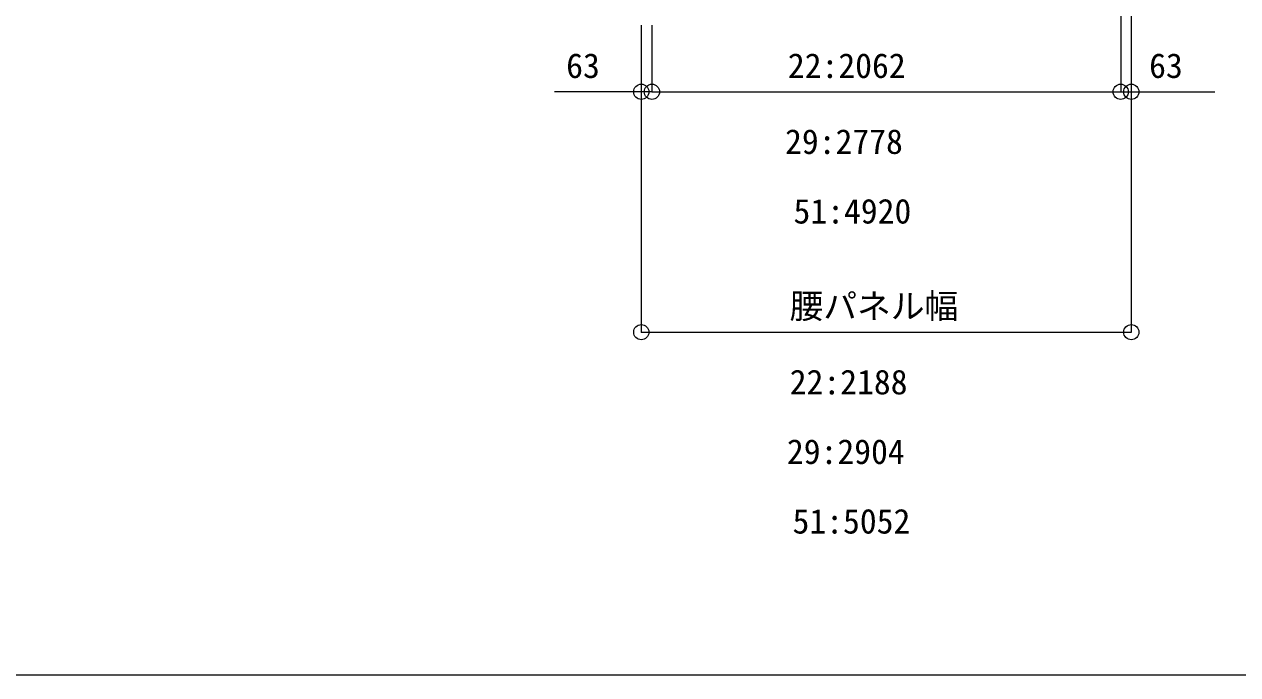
# Model space of a CAD drawing. Units: millimetres, scale not verified. Extents: x -29696 to 25304, y -20999 to 19001.
# Drawn here: x -16147 to -8956, y -20999 to -17144 of the extents above; entities that cross this region are included whole.
import ezdxf
from ezdxf.enums import TextEntityAlignment as Align

# ---------------------------------------------------------------- set-up
doc = ezdxf.new("R2010")
doc.units = ezdxf.units.MM
doc.header["$LTSCALE"] = 100
doc.layers.add('0-1_YKK_F1', color=7, linetype='Continuous', lineweight=9)
doc.layers.add('0-2_YKK_N1', color=2, linetype='Continuous', lineweight=9)
doc.styles.add('ＭＳ ゴシック', font='')
doc.styles.get('ＭＳ ゴシック').set_extended_font_data('MS Gothic')

msp = doc.modelspace()

# ---------------------------------------------------------------- linework, layer by layer
at = {"layer": '0-1_YKK_F1'}
msp.add_line((-29695.9, -20998.8), (25304.1, -20998.8), dxfattribs=at)
at = {"layer": '0-2_YKK_N1'}
for p, q in [((-9649.2, -16251.8), (-9649.2, -17544.6)), ((-9586.2, -16251.8), (-9586.2, -17544.6)), ((-12490.2, -17148.7), (-12490.2, -18969.6)), ((-12490.2, -17148.7), (-12490.2, -17544.6)), ((-12427.2, -17148.7), (-12427.2, -17544.6)), ((-12427.2, -17148.7), (-12427.2, -17544.6)), ((-9649.2, -17148.7), (-9649.2, -17544.6)), ((-9586.2, -17148.7), (-9586.2, -18969.6)), ((-12427.2, -17543.6), (-9649.2, -17543.6)), ((-12490.2, -18968.6), (-9586.2, -18968.6))]:
    msp.add_line(p, q, dxfattribs=at)
for points in [[(-12427.2, -17543.6), (-12490.2, -17543.6), (-13004.8, -17543.6)], [(-9649.2, -17543.6), (-9586.2, -17543.6), (-9091.1, -17543.6)]]:
    msp.add_lwpolyline(points, dxfattribs=at)
for centre in [(-12490.2, -17543.6), (-12427.2, -17543.6), (-12427.2, -17543.6), (-9649.2, -17543.6), (-9649.2, -17543.6), (-9586.2, -17543.6), (-12490.2, -18968.6), (-9586.2, -18968.6)]:
    msp.add_circle(centre, 45, dxfattribs=at)

# ---------------------------------------------------------------- texts
at = {"layer": '0-2_YKK_N1', "color": 4, "style": 'ＭＳ ゴシック'}
for s, p in [('63', (-12935.3, -17506.1)), ('22:2062', (-11621.5, -17506.1)), ('63', (-9480.6, -17506.1)), ('29:2778', (-11638.2, -17956.1)), ('51:4920', (-11588.2, -18368.6)), ('腰パネル幅', (-11611.5, -18931.1)), ('22:2188', (-11610.5, -19381.1)), ('29:2904', (-11627.2, -19793.6)), ('51:5052', (-11593.9, -20206.1))]:
    msp.add_text(s, height=146.6, dxfattribs=at).set_placement(p, align=Align.BOTTOM_LEFT)

doc.saveas('drawing.dxf')
